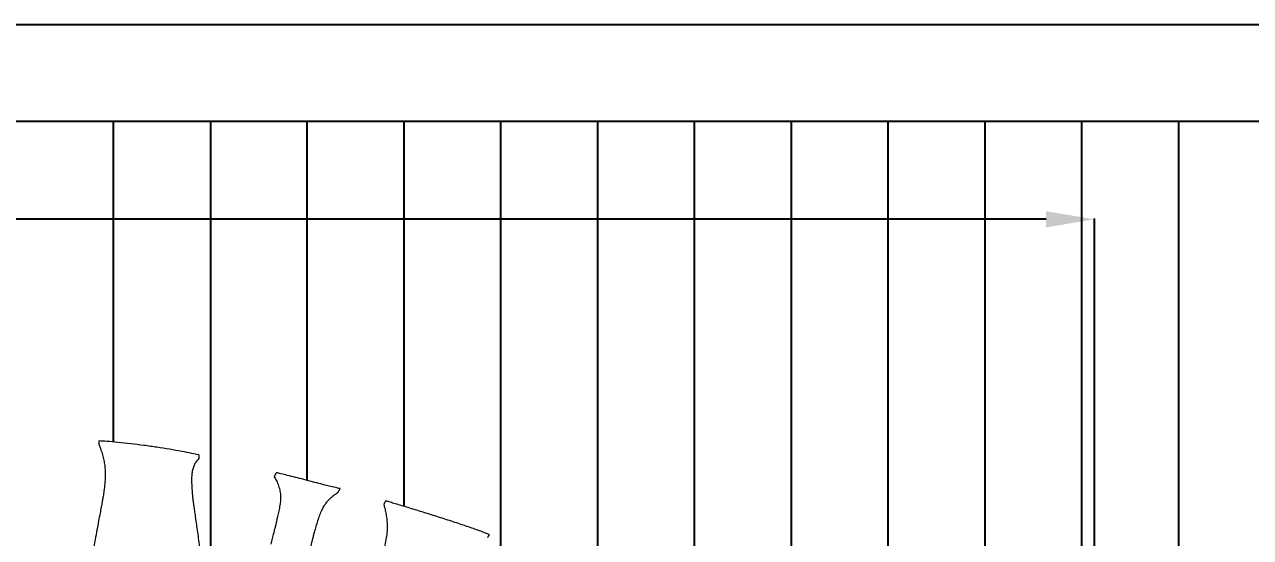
# Model space of a CAD drawing. Header units: centimetres. Extents: x 2 to 137806, y -77553 to 10.
# Drawn here: x 135525.7 to 135778.9, y -75475.8 to -75369.8 of the extents above; entities that cross this region are included whole.
import ezdxf

# ---------------------------------------------------------------- set-up
doc = ezdxf.new("R2010")
doc.units = ezdxf.units.CM
doc.header["$LTSCALE"] = 40
doc.header["$MEASUREMENT"] = 0
doc.layers.add('PDF5_Geometry', color=7, linetype='Continuous')
doc.layers.add('WALL', color=7, linetype='Continuous')
doc.styles.get("Standard").update_dxf_attribs({"font": 'arialbd.ttf'})
doc.dimstyles.get("Standard").update_dxf_attribs({"dimtxt": 35, "dimasz": 10, "dimexe": 0.18, "dimexo": 0.0625, "dimgap": 0.09, "dimtad": 0, "dimtih": 1, "dimtoh": 1, "dimdec": 0, "dimzin": 0, "dimdsep": 46, "dimtxsty": 'Standard', "dimcen": 0.09, "dimadec": 0, "dimazin": 0, "dimtfac": 1, "dimtdec": 0, "dimtofl": 0, "dimtmove": 0, "dimatfit": 3, "dimfxl": 1, "dimtolj": 1, "dimtzin": 0, "dimarcsym": 0})

# ---------------------------------------------------------------- blocks, each defined once
blk = doc.blocks.new('logo')
at = {"layer": 'PDF5_Geometry', "lineweight": 5}
for points in [[(138816.81, -74710.66, -0.003169), (138817.05, -74711.3, -0.011767), (138817.33, -74712.17, -0.017752), (138817.59, -74713.12, -0.021324), (138817.77, -74714.1, -0.021918), (138817.87, -74715.13, -0.019479), (138817.89, -74716.27, -0.015726), (138817.81, -74717.56, -0.011754), (138817.67, -74718.85, -0.004521), (138817.52, -74719.88, -0.000554), (138817.46, -74720.23, -0.000041), (138817.34, -74720.84, -0.000039), (138817.18, -74721.72, -0.000043), (138816.97, -74722.86, -0.000034), (138816.71, -74724.22, -0.000041), (138816.42, -74725.8, 0.000059), (138816.09, -74727.58, 0.000045), (138815.73, -74729.52, 0.000038), (138815.34, -74731.62, 0.000033), (138814.92, -74733.85, 0.000028)], [(138814.49, -74736.19, 0.00002), (138814.04, -74738.62, -0.000058)], [(138813.57, -74741.12, 0.000009), (138813.1, -74743.67, 0.000004), (138812.62, -74746.26)], [(138834.55, -74712.43, 0.002533), (138833.35, -74712.18, 0.004468), (138831.56, -74711.84, 0.004157), (138829.38, -74711.45, 0.003978), (138827.11, -74711.09, 0.00401), (138824.78, -74710.76, 0.004276), (138822.44, -74710.47, 0.004759), (138820.13, -74710.22, 0.005462), (138818.17, -74710.04, 0.003166), (138816.81, -74709.95)], [(138833.89, -74713.99, 0.045861), (138833.6, -74714.63, 0.038752), (138833.41, -74715.36, 0.028854), (138833.31, -74716.19, 0.019317), (138833.29, -74717.15, 0.011615), (138833.33, -74718.25, 0.006287), (138833.41, -74719.36, 0.001329), (138833.49, -74720.24)], [(138848.03, -74716.33, -0.012065), (138848.41, -74717.05, -0.030832), (138848.78, -74717.97, -0.037474), (138849.04, -74718.93, -0.038904), (138849.14, -74719.83, -0.032042), (138849.11, -74720.73, -0.020204), (138848.98, -74721.67, -0.008339), (138848.77, -74722.7, 0.000926), (138848.55, -74723.7, 0.003474), (138848.39, -74724.49, 0.000938), (138848.33, -74724.72, -0.000211), (138848.23, -74725.12, -0.000013), (138848.08, -74725.7, 0.000112), (138847.89, -74726.44, -0.0002), (138847.66, -74727.33, 0.000071), (138847.4, -74728.37, 0.000118)], [(138846.43, -74732.17, 0.000019), (138846.06, -74733.62, -0.000037)], [(138859.74, -74718.46, -0.002497), (138858.96, -74718.28, -0.003428), (138857.78, -74718, -0.001991), (138856.34, -74717.63, -0.000897), (138854.83, -74717.24, -0.000057), (138853.3, -74716.84, 0.000927), (138851.79, -74716.45, 0.001991), (138850.35, -74716.09, 0.003428), (138849.17, -74715.8, 0.002502), (138848.39, -74715.62)], [(138859.39, -74719.17, 0.01294), (138858.76, -74719.59, 0.031787), (138858.03, -74720.18, 0.036576), (138857.35, -74720.89, 0.036156), (138856.82, -74721.65, 0.029924), (138856.39, -74722.48, 0.020419), (138856.02, -74723.41, 0.010682), (138855.67, -74724.45, 0.002641), (138855.37, -74725.47, -0.001118), (138855.13, -74726.27, 0.000091), (138855.04, -74726.62, -0.000216), (138854.89, -74727.22, 0.000106), (138854.67, -74728.09, -0.000041), (138854.38, -74729.2, -0.000013), (138854.04, -74730.55, 0.000004), (138853.65, -74732.11, 0.00003)], [(138852.19, -74737.85, -0.000014), (138851.64, -74740.05, 0), (138851.05, -74742.36, 0.000017)], [(138833.52, -74720.49, 0.000383), (138833.58, -74720.94, 0.00019), (138833.68, -74721.58, 0.0001), (138833.79, -74722.41, 0.00005), (138833.93, -74723.41, 0.000007), (138834.09, -74724.56, 0.000119), (138834.28, -74725.86, 0.000083), (138834.48, -74727.28, 0.000058), (138834.69, -74728.81, -0.000085), (138834.92, -74730.44, 0.000003), (138835.16, -74732.15, -0.000019), (138835.41, -74733.93, -0.000039), (138835.66, -74735.76, 0.000041), (138835.93, -74737.62, 0.000115), (138836.19, -74739.51)], [(138867.55, -74721.3, -0.001239), (138867.71, -74721.95, -0.008823), (138867.9, -74722.81, -0.016618), (138868.06, -74723.77, -0.022126), (138868.15, -74724.74, -0.024129), (138868.15, -74725.77, -0.022596), (138868.04, -74726.91, -0.01895), (138867.81, -74728.2, -0.015027), (138867.49, -74729.49, -0.005923), (138867.19, -74730.52, -0.000091), (138867.08, -74730.87, -0.000067), (138866.9, -74731.45, 0.000143), (138866.64, -74732.31, -0.000083), (138866.29, -74733.4, 0.000029), (138865.88, -74734.73, 0.000014), (138865.41, -74736.26, -0.000107), (138864.87, -74737.97, -0.00003), (138864.29, -74739.86, -0.000041), (138863.65, -74741.89, 0.000026), (138862.98, -74744.04)], [(138867.9, -74720.59, 0.000322), (138868.46, -74720.76, 0.000308), (138869.32, -74721.03, 0.000106), (138870.39, -74721.35, -0.000107), (138871.53, -74721.7, -0.000247), (138872.74, -74722.07, -0.000418), (138874, -74722.46, -0.00058), (138875.29, -74722.86, -0.000793), (138876.6, -74723.27, -0.000953), (138877.91, -74723.68, -0.001097), (138879.22, -74724.1, -0.001423), (138880.49, -74724.52, -0.001738), (138881.72, -74724.93, -0.002277), (138882.9, -74725.33, -0.002827), (138884, -74725.72, -0.003719), (138885.02, -74726.1, -0.004939), (138885.83, -74726.41, -0.003266), (138886.35, -74726.62)]]:
    blk.add_lwpolyline(points, format="xyb", dxfattribs=at)
for centre, radius, start, end in [((138838.66, -74717.18), 5.77, 135.505, 140.0581), ((138838.59, -74711.57), 10.58, 333.2374, 333.634), ((138870.69, -74727.54), 25.28, 153.2798, 153.5309), ((138742.27, -74663.2), 118.36, 333.4134, 333.4805), ((139068.95, -74826.13), 246.7, 153.4309, 153.4631), ((138959.55, -74771.42), 124.38, 153.3798, 153.4309), ((138856.14, -74719.55), 8.69, 153.1724, 153.6548), ((138850.01, -74714.44), 10.5, 333.2345, 333.634), ((138799.54, -74689.07), 66.99, 333.3589, 333.4537), ((138753.62, -74666.03), 118.36, 333.4134, 333.4805), ((139056.27, -74817.01), 219.85, 153.4165, 153.4526), ((138872.63, -74725.06), 14.48, 153.2015, 153.6402), ((138834.83, -74706.13), 27.8, 333.5122, 333.6628), ((138873.9, -74724.44), 7.08, 153.1381, 153.7304), ((138894.97, -74734.89), 30.61, 153.3026, 153.51), ((138896.94, -74735.7), 32.73, 153.3252, 153.568), ((138969.34, -74771.6), 113.54, 153.3996, 153.4696), ((138972.54, -74772.83), 116.95, 153.5084, 153.5627), ((138862.24, -74717.8), 6.32, 333.1028, 333.767), ((138689.19, -74628.65), 220.16, 333.4169, 333.453), ((138638.37, -74603.02), 277.08, 333.4087, 333.4394), ((139096.58, -74832.02), 235.18, 153.4184, 153.4522), ((138987.09, -74776.95), 112.61, 153.4929, 153.5492), ((138879.18, -74723.08), 8, 333.1712, 333.6959)]:
    blk.add_arc(centre, radius, start, end, dxfattribs=at)
for points in [[(138816.81, -74710.01), (138816.81, -74709.98), (138816.81, -74709.96), (138816.81, -74709.95)], [(138816.81, -74710.01), (138816.81, -74709.98), (138816.81, -74709.96), (138816.81, -74709.95)], [(138816.81, -74710.11), (138816.81, -74710.07), (138816.81, -74710.04), (138816.81, -74710.01)], [(138816.81, -74710.11), (138816.81, -74710.07), (138816.81, -74710.04), (138816.81, -74710.01)], [(138816.81, -74710.24), (138816.81, -74710.19), (138816.81, -74710.15), (138816.81, -74710.11)], [(138816.81, -74710.24), (138816.81, -74710.19), (138816.81, -74710.15), (138816.81, -74710.11)], [(138816.81, -74710.37), (138816.81, -74710.32), (138816.81, -74710.28), (138816.81, -74710.24)], [(138816.81, -74710.37), (138816.81, -74710.32), (138816.81, -74710.28), (138816.81, -74710.24)], [(138816.81, -74710.49), (138816.81, -74710.45), (138816.81, -74710.41), (138816.81, -74710.37)], [(138816.81, -74710.49), (138816.81, -74710.45), (138816.81, -74710.41), (138816.81, -74710.37)], [(138816.81, -74710.59), (138816.81, -74710.56), (138816.81, -74710.53), (138816.81, -74710.49)], [(138816.81, -74710.59), (138816.81, -74710.56), (138816.81, -74710.53), (138816.81, -74710.49)], [(138816.81, -74710.66), (138816.81, -74710.64), (138816.81, -74710.62), (138816.81, -74710.59)], [(138816.81, -74710.66), (138816.81, -74710.64), (138816.81, -74710.62), (138816.81, -74710.59)], [(138834.55, -74712.43), (138834.55, -74712.45), (138834.55, -74712.47), (138834.55, -74712.5)], [(138834.55, -74712.43), (138834.55, -74712.45), (138834.55, -74712.47), (138834.55, -74712.5)], [(138834.55, -74712.5), (138834.55, -74712.52), (138834.55, -74712.56), (138834.55, -74712.6)], [(138834.55, -74712.5), (138834.55, -74712.52), (138834.55, -74712.56), (138834.55, -74712.6)], [(138834.55, -74712.6), (138834.55, -74712.63), (138834.55, -74712.68), (138834.55, -74712.72)], [(138834.55, -74712.6), (138834.55, -74712.63), (138834.55, -74712.68), (138834.55, -74712.72)], [(138834.55, -74712.72), (138834.55, -74712.76), (138834.55, -74712.81), (138834.55, -74712.85)], [(138834.55, -74712.72), (138834.55, -74712.76), (138834.55, -74712.81), (138834.55, -74712.85)], [(138834.55, -74712.85), (138834.55, -74712.9), (138834.55, -74712.94), (138834.55, -74712.98)], [(138834.55, -74712.85), (138834.55, -74712.9), (138834.55, -74712.94), (138834.55, -74712.98)], [(138834.55, -74712.98), (138834.55, -74713.01), (138834.55, -74713.05), (138834.55, -74713.07)], [(138834.55, -74712.98), (138834.55, -74713.01), (138834.55, -74713.05), (138834.55, -74713.07)], [(138834.55, -74713.07), (138834.55, -74713.1), (138834.55, -74713.12), (138834.55, -74713.14)], [(138834.55, -74713.07), (138834.55, -74713.1), (138834.55, -74713.12), (138834.55, -74713.14)], [(138834.24, -74713.48), (138834.13, -74713.62), (138834.01, -74713.79), (138833.89, -74713.99)], [(138834.24, -74713.48), (138834.13, -74713.62), (138834.01, -74713.79), (138833.89, -74713.99)], [(138848.18, -74716.04), (138848.2, -74716), (138848.22, -74715.96), (138848.24, -74715.91)], [(138848.18, -74716.04), (138848.2, -74716), (138848.22, -74715.96), (138848.24, -74715.91)], [(138859.6, -74718.75), (138859.57, -74718.79), (138859.55, -74718.84), (138859.53, -74718.88)], [(138859.6, -74718.75), (138859.57, -74718.79), (138859.55, -74718.84), (138859.53, -74718.88)], [(138833.49, -74720.24), (138833.49, -74720.29), (138833.51, -74720.38), (138833.52, -74720.49)], [(138833.49, -74720.24), (138833.49, -74720.29), (138833.51, -74720.38), (138833.52, -74720.49)], [(138867.69, -74721.01), (138867.71, -74720.97), (138867.73, -74720.92), (138867.76, -74720.88)], [(138867.69, -74721.01), (138867.71, -74720.97), (138867.73, -74720.92), (138867.76, -74720.88)]]:
    blk.add_open_spline(points, degree=3, dxfattribs=at)
blk = doc.blocks.new('*D192')
at = {"layer": 'Defpoints', "color": 0, "transparency": 16777216}
for p in [(135746.68, -75410), (135202.25, -75509.25), (135746.68, -75542.15)]:
    blk.add_point(p, dxfattribs=at)
at = {"layer": 'WALL', "color": 0, "lineweight": -2, "transparency": 16777216}
for p, q in [((135202.25, -75509.19), (135202.25, -75409.82)), ((135212.25, -75410), (135435.23, -75410)), ((135736.68, -75410), (135513.7, -75410)), ((135746.68, -75542.09), (135746.68, -75409.82))]:
    blk.add_line(p, q, dxfattribs=at)
at = {"layer": 'WALL', "color": 0, "transparency": 16777216}
for points in [[(135212.25, -75408.34), (135212.25, -75411.67), (135202.25, -75410)], [(135736.68, -75408.34), (135736.68, -75411.67), (135746.68, -75410)]]:
    blk.add_solid(points, dxfattribs=at)
at = {"layer": 'WALL', "color": 0, "transparency": 16777216, "insert": (135474.47, -75410), "char_height": 35, "attachment_point": 5}
blk.add_mtext('\\A1;544', dxfattribs=at)

msp = doc.modelspace()

# ---------------------------------------------------------------- linework, layer by layer
at = {"layer": 'WALL'}
for p, q in [((135024.05, -75369.75), (135924.05, -75369.75)), ((135044.05, -75389.75), (135904.05, -75389.75))]:
    msp.add_line(p, q, dxfattribs=at)
at = {"layer": 'WALL', "color": 252, "true_color": 0x939598}
for points in [[(135544.05, -75456.03), (135544.05, -75389.75), (135564.05, -75389.75), (135564.05, -75493.72)], [(135584.05, -75463.97), (135584.05, -75389.75), (135604.05, -75389.75), (135604.05, -75469.28)], [(135624.05, -75502.74), (135624.05, -75389.75), (135644.05, -75389.75), (135644.05, -75484.09)], [(135664.05, -75492.86), (135664.05, -75389.75), (135684.05, -75389.75), (135684.05, -75502.73)], [(135704.05, -75516.45), (135704.05, -75389.75), (135724.05, -75389.75), (135724.05, -75526.69)], [(135744.05, -75542.01), (135744.05, -75389.75), (135764.05, -75389.75), (135764.05, -75648.75), (135744.05, -75648.75), (135744.05, -75546.36)]]:
    msp.add_lwpolyline(points, dxfattribs=at)

# ---------------------------------------------------------------- block references
at = {"layer": 'WALL', "xscale": 1.159002462370972, "yscale": 1.159002462370972, "zscale": 1.159002462370972}
msp.add_blockref('logo', (-25347.95, 11133.22), dxfattribs=at)

# ---------------------------------------------------------------- dimensions: what is measured, and where the dimension line sits
at = {"layer": 'WALL', "color": 1}
dim = msp.add_linear_dim(base=(135746.68, -75410), p1=(135202.25, -75509.25), p2=(135746.68, -75542.15), dimstyle='Standard', dxfattribs=at)
dim.commit()
dim.dimension.update_dxf_attribs({"geometry": '*D192', "text_midpoint": (135474.47, -75410)})

doc.saveas('drawing.dxf')
